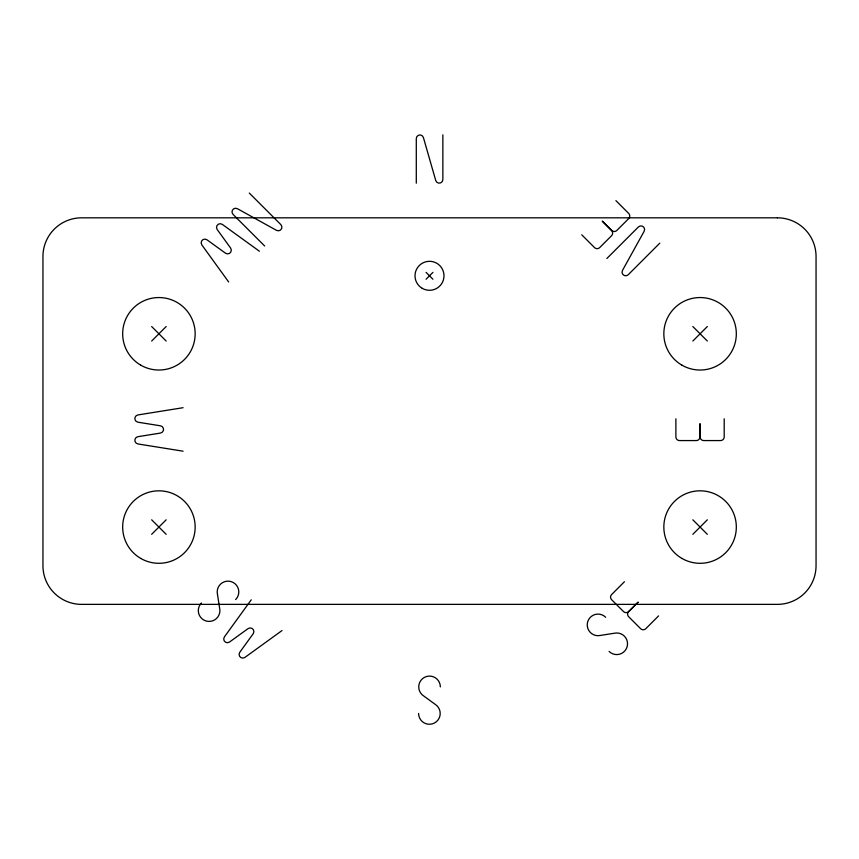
<?xml version="1.0" encoding="UTF-8"?>
<svg xmlns="http://www.w3.org/2000/svg" width="859" height="859" viewBox="0 0 859 859"><rect width="100%" height="100%" fill="white"/><g stroke="black" fill="none" stroke-linecap="round" stroke-linejoin="round"><path stroke-width="1.29" d="M251.236 599.818L224.403 636.906A3.672 3.672 0 0 0 229.536 642.027L248.068 628.616A3.672 3.672 0 0 1 253.201 633.738L239.779 652.282A3.672 3.672 0 0 0 244.912 657.403L281.988 630.57M151.667 341.034L166.163 326.538M151.667 534.309L166.163 519.813M426.085 279.218L432.915 272.389M606.851 258.516L638.452 226.916A3.629 3.629 0 0 1 644.153 231.286L622.507 270.37A3.629 3.629 0 0 0 628.208 274.751L659.809 243.14M692.837 341.034L707.333 326.538M624.418 581.747L611.608 594.557A3.629 3.629 0 0 0 611.608 599.679L623.516 611.587A3.629 3.629 0 0 0 628.638 611.587L638.087 602.245L628.638 611.587A3.629 3.629 0 0 0 628.745 616.816L640.653 628.724A3.629 3.629 0 0 0 645.775 628.724L658.585 615.903M692.837 534.309L707.333 519.813M183.085 407.703L137.902 414.951A3.672 3.672 0 0 0 137.902 422.198L160.493 425.817A3.672 3.672 0 0 1 160.493 433.065L137.902 436.694A3.672 3.672 0 0 0 137.902 443.942L183.085 451.19M259.407 251.225L222.331 224.403A3.672 3.672 0 0 0 217.198 229.525L230.62 248.068A3.672 3.672 0 0 1 225.487 253.19L206.955 239.779A3.672 3.672 0 0 0 201.833 244.901L228.655 281.977M615.903 200.63L628.713 213.44A3.629 3.629 0 0 1 628.713 218.573L616.816 230.47A3.629 3.629 0 0 1 611.694 230.47L602.234 221.128L611.576 230.577A3.629 3.629 0 0 1 611.576 235.71L599.679 247.607A3.629 3.629 0 0 1 594.546 247.607L581.736 234.797M692.837 326.538L707.333 341.034M692.837 519.813L707.333 534.309M426.085 272.389L432.915 279.218M249.282 193.05L280.882 224.65A3.629 3.629 0 0 1 276.512 230.352L237.428 208.705A3.629 3.629 0 0 0 233.047 214.406L264.658 246.007M151.667 326.538L166.163 341.034M151.667 519.813L166.163 534.309M724.201 418.827L724.201 436.952A3.629 3.629 0 0 1 720.583 440.57L703.746 440.57A3.629 3.629 0 0 1 700.117 436.952L700.042 423.659L699.967 436.952A3.629 3.629 0 0 1 696.338 440.57L679.512 440.57A3.629 3.629 0 0 1 675.883 436.952L675.883 418.827M442.868 134.863L442.868 179.563A3.629 3.629 0 0 1 435.738 180.497L423.412 137.558A3.629 3.629 0 0 0 416.293 138.492L416.293 183.182M605.67 617.256A10.802 10.802 0 0 0 587.663 621.862A10.802 10.802 0 0 0 600.377 635.435L614.389 633.233A10.802 10.802 0 0 1 627.102 646.806A10.802 10.802 0 0 1 609.095 651.423M235.634 599.571A10.802 10.802 0 0 0 231.017 581.564A10.802 10.802 0 0 0 217.456 594.267L219.657 608.29A10.802 10.802 0 0 1 206.085 620.993A10.802 10.802 0 0 1 201.468 602.986M440.345 686.889A10.802 10.802 0 0 0 424.346 677.418A10.802 10.802 0 0 0 423.734 695.994L435.202 704.348A10.802 10.802 0 0 1 434.6 722.934A10.802 10.802 0 0 1 418.601 713.464M777.395 217.821L81.605 217.821A38.655 38.655 0 0 0 42.95 256.476L42.95 565.716A38.655 38.655 0 0 0 81.605 604.371L777.395 604.371A38.655 38.655 0 0 0 816.05 565.716L816.05 256.476A38.655 38.655 0 0 0 777.395 217.821M422.252 288.356A14.496 14.496 0 0 0 443.996 275.803A14.496 14.496 0 0 0 422.252 263.251A14.496 14.496 0 0 0 422.252 288.356M140.79 365.172A36.239 36.239 0 0 0 195.154 333.786A36.239 36.239 0 0 0 140.79 302.4A36.239 36.239 0 0 0 140.79 365.172M681.96 365.172A36.239 36.239 0 0 0 736.324 333.786A36.239 36.239 0 0 0 681.96 302.4A36.239 36.239 0 0 0 681.96 365.172M681.96 558.447A36.239 36.239 0 0 0 736.324 527.061A36.239 36.239 0 0 0 681.96 495.675A36.239 36.239 0 0 0 681.96 558.447M140.79 558.447A36.239 36.239 0 0 0 195.154 527.061A36.239 36.239 0 0 0 140.79 495.675A36.239 36.239 0 0 0 140.79 558.447"/></g></svg>
